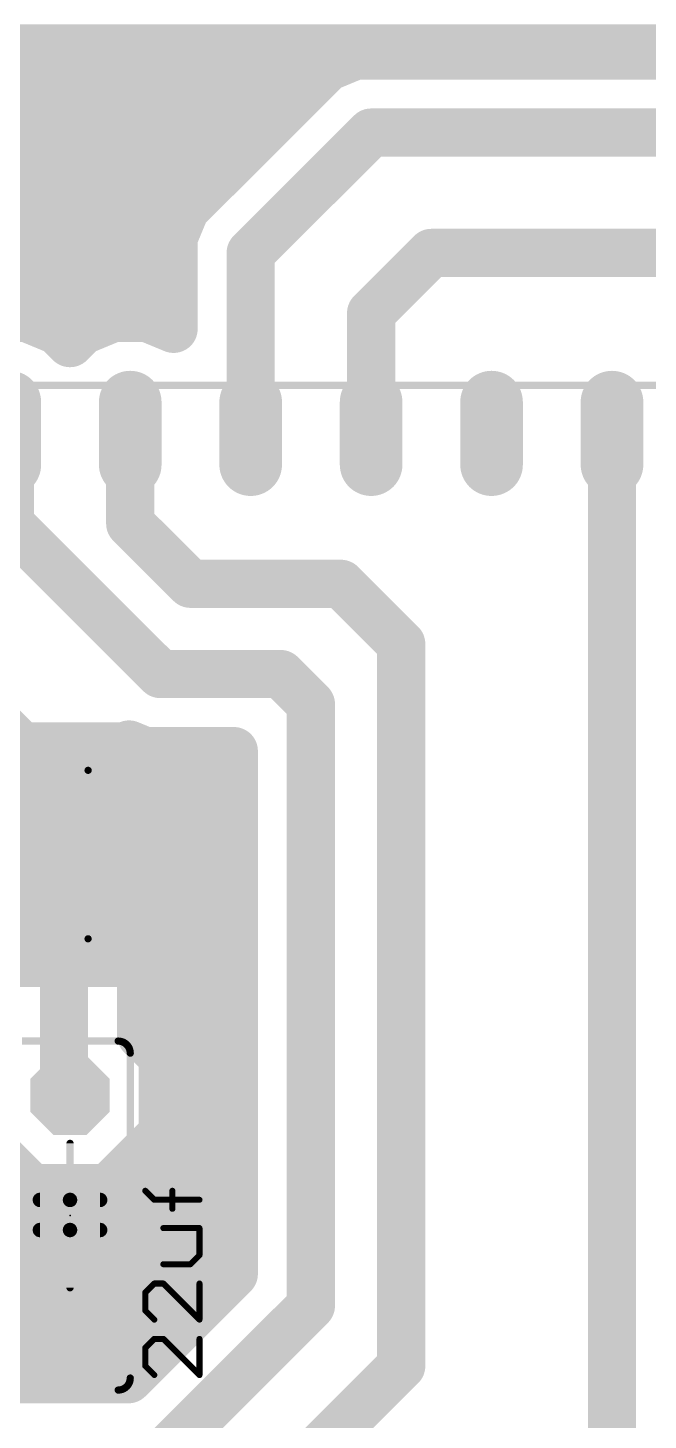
# Model space of a CAD drawing. Extents: x -9 to 115, y -5 to 71.
# Drawn here: x 71.5 to 84.58, y 9.65 to 39.04 of the extents above; entities that cross this region are included whole.
import ezdxf

# ---------------------------------------------------------------- set-up
doc = ezdxf.new("R2010")
doc.units = 0
for name, color, linetype in [('16', 132, 'CONTINUOUS'), ('17', 110, 'CONTINUOUS'), ('21', 253, 'CONTINUOUS'), ('23', 53, 'CONTINUOUS'), ('27', 253, 'CONTINUOUS'), ('43', 110, 'CONTINUOUS')]:
    doc.layers.add(name, color=color, linetype=linetype)

# ---------------------------------------------------------------- blocks, each defined once
blk = doc.blocks.new('OCTAGONP')
at = {"const_width": 0.5}
blk.add_lwpolyline([(-0.25, -0.1036), (-0.25, 0.1036), (-0.1036, 0.25), (0.1036, 0.25), (0.25, 0.1036), (0.25, -0.1036), (0.1036, -0.25), (-0.1036, -0.25), (-0.25, -0.1036), (-0.25, 0.1036)], dxfattribs=at)
blk = doc.blocks.new('LONGP100')
at = {"const_width": 1}
blk.add_lwpolyline([(-0.5, 0), (0.5, 0)], dxfattribs=at)
at = {"const_width": 0.5}
for points in [[(-0.5, 0.25, 1), (-0.5, -0.25)], [(0.5, -0.25, 1), (0.5, 0.25)]]:
    blk.add_lwpolyline(points, format="xyb", dxfattribs=at)
blk = doc.blocks.new('RECT')
blk.add_solid([(-0.5, -0.5), (0.5, -0.5), (-0.5, 0.5), (0.5, 0.5)])

msp = doc.modelspace()

# ---------------------------------------------------------------- linework, layer by layer
at = {"layer": '16', "const_width": 1.016}
for points in [[(57.6709, 38.608), (92.0242, 38.608)], [(78.4166, 38.4556), (77.8192, 38.2081)], [(92.0242, 38.4556), (78.4166, 38.4556)], [(77.8192, 38.2081), (77.3619, 37.7508)], [(77.3619, 37.7508), (74.8219, 35.2108)], [(77.3619, 37.7508), (77.3619, 37.7508)], [(58.6869, 37.592), (77.2031, 37.592)], [(76.2, 34.29), (78.74, 36.83)], [(78.74, 36.83), (96.52, 36.83)], [(59.7029, 36.576), (76.1871, 36.576)], [(60.7189, 35.56), (75.1711, 35.56)], [(74.8219, 35.2108), (74.5744, 34.6134)], [(61.7349, 34.544), (74.5744, 34.544)], [(74.5744, 34.6134), (74.5744, 32.6861)], [(76.2, 30.48), (76.2, 34.29)], [(78.74, 33.02), (80.01, 34.29)], [(80.01, 34.29), (91.44, 34.29)], [(62.5091, 33.528), (74.5744, 33.528)], [(78.74, 30.48), (78.74, 33.02)], [(71.4737, 32.9184), (70.7663, 32.9184)], [(72.1272, 32.6477), (71.4737, 32.9184)], [(73.3063, 32.9184), (72.6528, 32.6477)], [(74.0137, 32.9184), (73.3063, 32.9184)], [(74.5744, 32.6861), (74.0137, 32.9184)], [(72.39, 32.3849), (72.1272, 32.6477)], [(72.2629, 32.512), (72.5171, 32.512)], [(72.6528, 32.6477), (72.39, 32.3849)], [(71.12, 30.48), (71.12, 28.575)], [(73.66, 30.48), (73.66, 28.575)], [(83.82, 30.48), (83.82, 7.62)], [(71.12, 28.575), (74.295, 25.4)], [(73.66, 28.575), (74.93, 27.305)], [(74.93, 27.305), (78.105, 27.305)], [(78.105, 27.305), (79.375, 26.035)], [(68.58, 26.67), (72.263, 22.987)], [(79.375, 26.035), (79.375, 10.795)], [(74.295, 25.4), (75.565, 25.4)], [(75.565, 25.4), (75.9519, 25.4)], [(75.9519, 25.4), (76.835, 25.4)], [(76.835, 25.4), (77.47, 24.765)], [(77.47, 24.765), (77.47, 12.065)], [(73.6411, 23.9078), (73.6352, 23.9138)], [(73.6352, 23.9138), (73.9716, 23.7744)], [(73.8886, 23.3103), (73.6411, 23.9078)], [(73.9716, 23.7744), (75.8444, 23.7744)], [(75.8444, 23.7744), (75.8444, 12.7383)], [(73.8647, 23.368), (75.8444, 23.368)], [(73.8886, 22.8022), (73.8886, 23.3103)], [(72.263, 22.987), (72.263, 21.59)], [(74.2696, 22.4212), (73.8886, 22.8022)], [(74.2696, 20.7588), (74.2696, 22.4212)], [(74.2696, 22.352), (75.8444, 22.352)], [(72.263, 21.59), (72.263, 16.637)], [(74.2696, 21.336), (75.8444, 21.336)], [(73.8886, 20.3778), (74.2696, 20.7588)], [(73.8886, 17.7773), (73.8886, 20.3778)], [(73.8886, 20.32), (75.8444, 20.32)], [(73.8886, 19.304), (75.8444, 19.304)], [(73.8886, 18.288), (75.8444, 18.288)], [(74.3458, 17.3201), (73.8886, 17.7773)], [(74.3458, 15.6999), (74.3458, 17.3201)], [(74.3458, 17.272), (75.8444, 17.272)], [(72.263, 16.637), (72.39, 16.51)], [(74.3458, 16.256), (75.8444, 16.256)], [(70.4342, 15.6999), (71.5799, 14.5542)], [(73.2001, 14.5542), (74.3458, 15.6999)], [(73.8859, 15.24), (75.8444, 15.24)], [(71.5799, 14.5542), (73.2001, 14.5542)], [(57.1629, 14.224), (75.8444, 14.224)], [(56.1469, 13.208), (75.8444, 13.208)], [(75.8444, 12.7383), (73.6217, 10.5156)], [(55.1309, 12.192), (75.2981, 12.192)], [(77.47, 12.065), (74.295, 8.89)], [(67.31, 11.43), (72.39, 11.43)], [(54.1149, 11.176), (74.2821, 11.176)], [(79.375, 10.795), (75.565, 6.985)], [(73.6217, 10.5156), (70.7966, 10.5156)]]:
    msp.add_lwpolyline(points, dxfattribs=at)
at = {"layer": '16', "const_width": 0.508}
for points in [[(78.4166, 38.7096, 1), (78.4166, 38.2016)], [(78.5138, 38.2209, 1), (78.3194, 38.6903)], [(77.722, 38.4428, 1), (77.9164, 37.9734)], [(77.9988, 38.0285, 1), (77.6396, 38.3877)], [(77.6159, 37.7508, 1), (77.1079, 37.7508)], [(77.5415, 37.5712, 1), (77.1823, 37.9304)], [(77.1823, 37.9304, 1), (77.5415, 37.5712)], [(77.1079, 37.7508, 1), (77.6159, 37.7508)], [(77.2031, 37.338, 1), (77.2031, 37.846)], [(78.74, 37.084, 1), (78.74, 36.576)], [(78.9196, 36.6504, 1), (78.5604, 37.0096)], [(76.1871, 36.322, 1), (76.1871, 36.83)], [(75.1711, 35.306, 1), (75.1711, 35.814)], [(74.6423, 35.3904, 1), (75.0015, 35.0312)], [(75.0565, 35.1136, 1), (74.5872, 35.308)], [(74.8284, 34.6134, 1), (74.3204, 34.6134)], [(74.5744, 34.29, 1), (74.5744, 34.798)], [(74.3397, 34.7106, 1), (74.8091, 34.5161)], [(76.454, 34.29, 1), (75.946, 34.29)], [(76.0204, 34.4696, 1), (76.3796, 34.1104)], [(80.01, 34.544, 1), (80.01, 34.036)], [(80.1896, 34.1104, 1), (79.8304, 34.4696)], [(74.5744, 33.274, 1), (74.5744, 33.782)], [(78.994, 33.02, 1), (78.486, 33.02)], [(71.5709, 33.1531, 1), (71.3765, 32.6837)], [(71.4737, 32.6644, 1), (71.4737, 33.1724)], [(73.3063, 33.1724, 1), (73.3063, 32.6644)], [(73.4035, 32.6837, 1), (73.2091, 33.1531)], [(74.1109, 33.1531, 1), (73.9165, 32.6837)], [(74.0137, 32.6644, 1), (74.0137, 33.1724)], [(78.5604, 33.1996, 1), (78.9196, 32.8404)], [(72.3068, 32.8273, 1), (71.9475, 32.4681)], [(72.2629, 32.766, 1), (72.2629, 32.258)], [(72.03, 32.413, 1), (72.2244, 32.8824)], [(72.5556, 32.8824, 1), (72.75, 32.413)], [(72.8324, 32.4681, 1), (72.4732, 32.8273)], [(72.5171, 32.258, 1), (72.5171, 32.766)], [(74.3204, 32.6861, 1), (74.8284, 32.6861)], [(74.4772, 32.4515, 1), (74.6716, 32.9208)], [(72.2104, 32.5645, 1), (72.5696, 32.2053)], [(72.2104, 32.2053, 1), (72.5696, 32.5645)], [(71.374, 30.48, 1), (70.866, 30.48)], [(73.914, 30.48, 1), (73.406, 30.48)], [(84.074, 30.48, 1), (83.566, 30.48)], [(75.946, 30.48, 1), (76.454, 30.48)], [(78.486, 30.48, 1), (78.994, 30.48)], [(71.2996, 28.7546, 1), (70.9404, 28.3954)], [(70.866, 28.575, 1), (71.374, 28.575)], [(73.8396, 28.7546, 1), (73.4804, 28.3954)], [(73.406, 28.575, 1), (73.914, 28.575)], [(74.93, 27.559, 1), (74.93, 27.051)], [(74.7504, 27.1254, 1), (75.1096, 27.4846)], [(78.2846, 27.4846, 1), (77.9254, 27.1254)], [(78.105, 27.051, 1), (78.105, 27.559)], [(79.629, 26.035, 1), (79.121, 26.035)], [(79.1954, 25.8554, 1), (79.5546, 26.2146)], [(74.295, 25.654, 1), (74.295, 25.146)], [(75.565, 25.654, 1), (75.565, 25.146)], [(75.565, 25.146, 1), (75.565, 25.654)], [(75.9519, 25.654, 1), (75.9519, 25.146)], [(75.9519, 25.146, 1), (75.9519, 25.654)], [(77.0146, 25.5796, 1), (76.6554, 25.2204)], [(76.835, 25.146, 1), (76.835, 25.654)], [(74.1154, 25.2204, 1), (74.4746, 25.5796)], [(77.724, 24.765, 1), (77.216, 24.765)], [(77.2904, 24.5854, 1), (77.6496, 24.9446)], [(73.8147, 24.0934, 1), (73.4556, 23.7341)], [(73.7324, 24.1484, 1), (73.538, 23.6791)], [(73.8758, 24.005, 1), (73.4064, 23.8106)], [(73.4616, 23.7282, 1), (73.8207, 24.0875)], [(73.9716, 24.0284, 1), (73.9716, 23.5204)], [(73.8744, 23.5397, 1), (74.0688, 24.0091)], [(76.0984, 23.7744, 1), (75.5904, 23.7744)], [(75.8444, 23.5204, 1), (75.8444, 24.0284)], [(73.8647, 23.622, 1), (73.8647, 23.114)], [(74.1426, 23.3103, 1), (73.6346, 23.3103)], [(75.8444, 23.114, 1), (75.8444, 23.622)], [(73.6539, 23.2131, 1), (74.1233, 23.4076)], [(72.517, 22.987, 1), (72.009, 22.987)], [(72.0834, 22.8074, 1), (72.4426, 23.1666)], [(74.0682, 22.9818, 1), (73.709, 22.6226)], [(73.6346, 22.8022, 1), (74.1426, 22.8022)], [(74.5236, 22.4212, 1), (74.0156, 22.4212)], [(74.2696, 22.606, 1), (74.2696, 22.098)], [(74.09, 22.2416, 1), (74.4492, 22.6008)], [(75.8444, 22.098, 1), (75.8444, 22.606)], [(72.517, 21.59, 1), (72.009, 21.59)], [(72.009, 21.59, 1), (72.517, 21.59)], [(74.2696, 21.59, 1), (74.2696, 21.082)], [(75.8444, 21.082, 1), (75.8444, 21.59)], [(74.4492, 20.5792, 1), (74.09, 20.9384)], [(74.1426, 20.3778, 1), (73.6346, 20.3778)], [(74.0156, 20.7588, 1), (74.5236, 20.7588)], [(73.8886, 20.574, 1), (73.8886, 20.066)], [(73.709, 20.5574, 1), (74.0682, 20.1982)], [(75.8444, 20.066, 1), (75.8444, 20.574)], [(73.8886, 19.558, 1), (73.8886, 19.05)], [(75.8444, 19.05, 1), (75.8444, 19.558)], [(73.8886, 18.542, 1), (73.8886, 18.034)], [(75.8444, 18.034, 1), (75.8444, 18.542)], [(74.0682, 17.9569, 1), (73.709, 17.5977)], [(73.6346, 17.7773, 1), (74.1426, 17.7773)], [(74.5998, 17.3201, 1), (74.0918, 17.3201)], [(74.3458, 17.526, 1), (74.3458, 17.018)], [(74.1662, 17.1405, 1), (74.5254, 17.4997)], [(75.8444, 17.018, 1), (75.8444, 17.526)], [(72.4426, 16.8166, 1), (72.0834, 16.4574)], [(72.009, 16.637, 1), (72.517, 16.637)], [(72.2104, 16.3304, 1), (72.5696, 16.6896)], [(74.3458, 16.51, 1), (74.3458, 16.002)], [(75.8444, 16.002, 1), (75.8444, 16.51)], [(74.5254, 15.5203, 1), (74.1662, 15.8795)], [(74.0918, 15.6999, 1), (74.5998, 15.6999)], [(73.8859, 15.494, 1), (73.8859, 14.986)], [(75.8444, 14.986, 1), (75.8444, 15.494)], [(71.5799, 14.8082, 1), (71.5799, 14.3002)], [(71.4003, 14.3746, 1), (71.7595, 14.7338)], [(73.0205, 14.7338, 1), (73.3797, 14.3746)], [(73.2001, 14.3002, 1), (73.2001, 14.8082)], [(75.8444, 13.97, 1), (75.8444, 14.478)], [(75.8444, 12.954, 1), (75.8444, 13.462)], [(76.024, 12.5587, 1), (75.6648, 12.918)], [(75.5904, 12.7383, 1), (76.0984, 12.7383)], [(75.2981, 11.938, 1), (75.2981, 12.446)], [(77.6496, 11.8854, 1), (77.2904, 12.2446)], [(77.216, 12.065, 1), (77.724, 12.065)], [(72.39, 11.176, 1), (72.39, 11.684)], [(74.2821, 10.922, 1), (74.2821, 11.43)], [(79.5546, 10.6154, 1), (79.1954, 10.9746)], [(73.442, 10.6952, 1), (73.8013, 10.336)], [(73.6217, 10.2616, 1), (73.6217, 10.7696)], [(79.121, 10.795, 1), (79.629, 10.795)]]:
    msp.add_lwpolyline(points, format="xyb", dxfattribs=at)
at = {"layer": '21'}
for points, const_width in [([(35.814, 31.496), (88.646, 31.496)], 0.1524), ([(72.771, 23.876), (66.929, 23.876)], 0.4064), ([(72.771, 23.368), (66.929, 23.368)], 0.1524), ([(66.929, 19.812), (72.771, 19.812)], 0.1524), ([(72.771, 19.304), (66.929, 19.304)], 0.4064), ([(73.406, 17.653), (71.374, 17.653)], 0.1524), ([(73.66, 10.541), (73.66, 17.399)], 0.1524), ([(72.39, 14.3002), (72.39, 15.494)], 0.1524), ([(71.755, 14.3002), (72.39, 14.3002)], 0.3048), ([(72.39, 14.3002), (73.025, 14.3002)], 0.3048), ([(71.755, 13.6652), (72.39, 13.6652)], 0.3048), ([(72.39, 13.6652), (73.025, 13.6652)], 0.3048), ([(72.39, 13.6652), (72.39, 12.446)], 0.1524), ([(71.374, 10.287), (73.406, 10.287)], 0.1524)]:
    msp.add_lwpolyline(points, dxfattribs=dict(at, const_width=const_width))
for points, const_width in [([(72.771, 19.304, 1), (72.771, 23.876)], 0.4064), ([(72.771, 23.9776, 1), (72.771, 23.7744)], 0.2032), ([(72.771, 23.7744, 1), (72.771, 23.9776)], 0.2032), ([(72.771, 19.812, 1), (72.771, 23.368)], 0.1524), ([(72.771, 23.4061, 1), (72.771, 23.3299)], 0.0762), ([(72.771, 23.3299, 1), (72.771, 23.4061)], 0.0762), ([(72.771, 19.8501, 1), (72.771, 19.7739)], 0.0762), ([(72.771, 19.7739, 1), (72.771, 19.8501)], 0.0762), ([(72.771, 19.4056, 1), (72.771, 19.2024)], 0.2032), ([(72.771, 19.2024, 1), (72.771, 19.4056)], 0.2032), ([(73.66, 17.399, 0.4142), (73.406, 17.653)], 0.1524), ([(73.406, 17.6911, 1), (73.406, 17.6149)], 0.0762), ([(73.406, 17.6149, 1), (73.406, 17.6911)], 0.0762), ([(73.6981, 17.399, 1), (73.6219, 17.399)], 0.0762), ([(73.6219, 17.399, 1), (73.6981, 17.399)], 0.0762), ([(72.4281, 15.494, 1), (72.3519, 15.494)], 0.0762), ([(71.755, 14.3764, 1), (71.755, 14.224)], 0.1524), ([(72.39, 14.3764, 1), (72.39, 14.224)], 0.1524), ([(72.39, 14.224, 1), (72.39, 14.3764)], 0.1524), ([(73.025, 14.224, 1), (73.025, 14.3764)], 0.1524), ([(72.3519, 14.3002, 1), (72.4281, 14.3002)], 0.0762), ([(71.755, 13.7414, 1), (71.755, 13.589)], 0.1524), ([(72.39, 13.7414, 1), (72.39, 13.589)], 0.1524), ([(72.39, 13.589, 1), (72.39, 13.7414)], 0.1524), ([(73.025, 13.589, 1), (73.025, 13.7414)], 0.1524), ([(72.4281, 13.6652, 1), (72.3519, 13.6652)], 0.0762), ([(72.3519, 12.446, 1), (72.4281, 12.446)], 0.0762), ([(73.406, 10.287, 0.4142), (73.66, 10.541)], 0.1524), ([(73.6981, 10.541, 1), (73.6219, 10.541)], 0.0762), ([(73.406, 10.3251, 1), (73.406, 10.2489)], 0.0762), ([(73.406, 10.2489, 1), (73.406, 10.3251)], 0.0762), ([(73.6219, 10.541, 1), (73.6981, 10.541)], 0.0762)]:
    msp.add_lwpolyline(points, format="xyb", dxfattribs=dict(at, const_width=const_width))
at = {"layer": '23'}
msp.add_point((72.39, 13.97), dxfattribs=at)
at = {"layer": '27', "const_width": 0.127}
for points in [[(74.1672, 14.3034), (73.9765, 14.494)], [(74.5485, 14.1127), (74.5485, 14.494)], [(75.1205, 14.3034), (74.1672, 14.3034)], [(75.1205, 13.7059), (74.3578, 13.7059)], [(75.1205, 13.134), (75.1205, 13.7059)], [(74.3578, 12.9433), (74.9298, 12.9433)], [(74.9298, 12.9433), (75.1205, 13.134)], [(74.1672, 12.5365), (73.9765, 12.3459)], [(73.9765, 12.3459), (73.9765, 11.9646)], [(74.3578, 12.5365), (74.1672, 12.5365)], [(75.1205, 11.7739), (74.3578, 12.5365)], [(75.1205, 12.5365), (75.1205, 11.7739)], [(73.9765, 11.9646), (74.1672, 11.7739)], [(74.1672, 11.3672), (73.9765, 11.1765)], [(73.9765, 11.1765), (73.9765, 10.7952)], [(74.3578, 11.3672), (74.1672, 11.3672)], [(75.1205, 10.6045), (74.3578, 11.3672)], [(75.1205, 11.3672), (75.1205, 10.6045)], [(73.9765, 10.7952), (74.1672, 10.6045)]]:
    msp.add_lwpolyline(points, dxfattribs=at)
at = {"layer": '27', "const_width": 0.0635}
for points in [[(73.999, 14.5165, 1), (73.9541, 14.4716)], [(74.5803, 14.494, 1), (74.5168, 14.494)], [(74.1672, 14.3351, 1), (74.1672, 14.2716)], [(74.1447, 14.2809, 1), (74.1896, 14.3258)], [(74.5168, 14.1127, 1), (74.5803, 14.1127)], [(75.1205, 14.2716, 1), (75.1205, 14.3351)], [(74.3578, 13.7377, 1), (74.3578, 13.6742)], [(75.1523, 13.7059, 1), (75.0888, 13.7059)], [(75.1205, 13.6742, 1), (75.1205, 13.7377)], [(74.3578, 12.975, 1), (74.3578, 12.9115)], [(74.9074, 12.9657, 1), (74.9523, 12.9208)], [(74.9298, 12.9115, 1), (74.9298, 12.975)], [(75.0888, 13.134, 1), (75.1523, 13.134)], [(75.143, 13.1115, 1), (75.098, 13.1564)], [(74.0083, 12.3459, 1), (73.9448, 12.3459)], [(73.9541, 12.3683, 1), (73.999, 12.3234)], [(74.1672, 12.5683, 1), (74.1672, 12.5048)], [(74.1896, 12.5141, 1), (74.1447, 12.559)], [(74.3803, 12.559, 1), (74.3354, 12.5141)], [(74.3578, 12.5048, 1), (74.3578, 12.5683)], [(75.1523, 12.5365, 1), (75.0888, 12.5365)], [(73.9448, 11.9646, 1), (74.0083, 11.9646)], [(73.999, 11.987, 1), (73.9541, 11.9421)], [(74.1447, 11.7514, 1), (74.1896, 11.7963)], [(75.0888, 11.7739, 1), (75.1523, 11.7739)], [(75.098, 11.7514, 1), (75.143, 11.7963)], [(74.0083, 11.1765, 1), (73.9448, 11.1765)], [(73.9541, 11.1989, 1), (73.999, 11.154)], [(74.1672, 11.3989, 1), (74.1672, 11.3354)], [(74.1896, 11.3447, 1), (74.1447, 11.3896)], [(74.3803, 11.3896, 1), (74.3354, 11.3447)], [(74.3578, 11.3354, 1), (74.3578, 11.3989)], [(75.1523, 11.3672, 1), (75.0888, 11.3672)], [(73.9448, 10.7952, 1), (74.0083, 10.7952)], [(73.999, 10.8176, 1), (73.9541, 10.7727)], [(74.1447, 10.582, 1), (74.1896, 10.627)], [(75.0888, 10.6045, 1), (75.1523, 10.6045)], [(75.098, 10.582, 1), (75.143, 10.627)]]:
    msp.add_lwpolyline(points, format="xyb", dxfattribs=at)

# ---------------------------------------------------------------- block references
at = {"layer": '17'}
for name, p, xscale, yscale, rotation in [('LONGP100', (71.12, 30.48), 1.3208, 1.3208, 90), ('LONGP100', (71.12, 30.48), 1.3208, 1.3208, 90), ('LONGP100', (73.66, 30.48), 1.3208, 1.3208, 90), ('LONGP100', (73.66, 30.48), 1.3208, 1.3208, 90), ('LONGP100', (76.2, 30.48), 1.3208, 1.3208, 90), ('LONGP100', (76.2, 30.48), 1.3208, 1.3208, 90), ('LONGP100', (78.74, 30.48), 1.3208, 1.3208, 90), ('LONGP100', (78.74, 30.48), 1.3208, 1.3208, 90), ('LONGP100', (81.28, 30.48), 1.3208, 1.3208, 90), ('LONGP100', (81.28, 30.48), 1.3208, 1.3208, 90), ('LONGP100', (83.82, 30.48), 1.3208, 1.3208, 90), ('LONGP100', (83.82, 30.48), 1.3208, 1.3208, 90), ('OCTAGONP', (72.263, 21.59), 1.778, 1.778, 180), ('OCTAGONP', (72.263, 21.59), 1.778, 1.778, 180), ('OCTAGONP', (72.39, 16.51), 1.6764, 1.6764, 90), ('OCTAGONP', (72.39, 16.51), 1.6764, 1.6764, 90), ('OCTAGONP', (72.39, 11.43), 1.6764, 1.6764, 90), ('OCTAGONP', (72.39, 11.43), 1.6764, 1.6764, 90)]:
    msp.add_blockref(name, p, dxfattribs=dict(at, xscale=xscale, yscale=yscale, rotation=rotation))
at = {"layer": '43', "rotation": 180}
for p, xscale, yscale in [((69.85, 21.59), 7.62, 5.588), ((73.914, 21.59), 0.508, 5.08), ((74.422, 21.59), 0.508, 4.572), ((74.93, 21.59), 0.508, 3.556), ((75.311, 21.717), 0.254, 2.286)]:
    msp.add_blockref('RECT', p, dxfattribs=dict(at, xscale=xscale, yscale=yscale))

doc.saveas('drawing.dxf')
